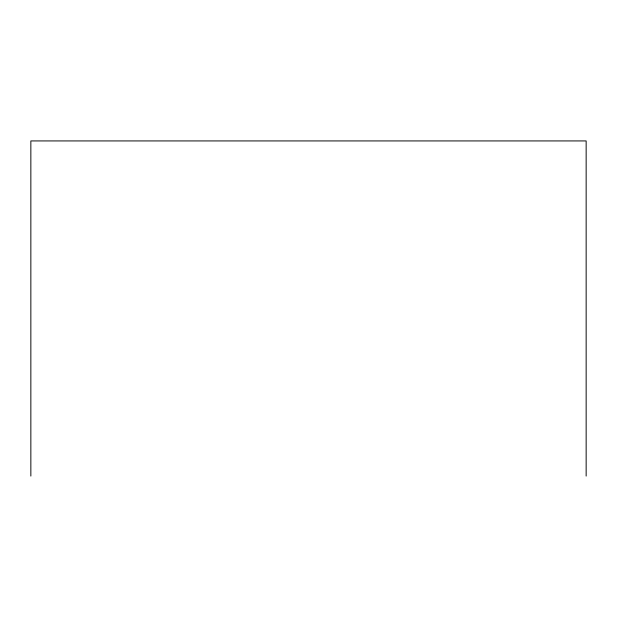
<?xml version="1.0" encoding="UTF-8"?>
<svg xmlns="http://www.w3.org/2000/svg" width="617" height="617" viewBox="0 0 617 617"><rect width="100%" height="100%" fill="white"/><g stroke="black" fill="none" stroke-linecap="round" stroke-linejoin="round"><path stroke-width="0.93" d="M586.15 476.069L586.15 140.931L30.85 140.931L30.85 476.069"/></g></svg>
